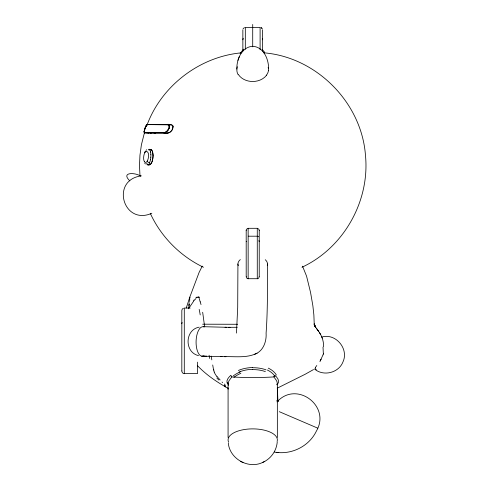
<?xml version="1.0" encoding="UTF-8"?>
<svg xmlns="http://www.w3.org/2000/svg" width="489" height="489" viewBox="0 0 489 489"><rect width="100%" height="100%" fill="white"/><g stroke="black" fill="none" stroke-linecap="round" stroke-linejoin="round"><path stroke-width="0.73" d="M237.929 263.993L237.703 307.367L236.474 333.088M267.495 263.993C267.465 287.049 267.746 310.136 266.095 333.15C266.701 341.695 263.088 351.615 254.262 354.427M228.076 437.478L228.088 383.187L229.066 380.625L231.841 376.909A24.633 1.296 0 0 0 273.828 376.891C275.411 379.189 278.235 381.854 277 384.88M144.182 131.694L145.233 127.721A4.792 1.192 -70.8 0 1 145.783 126.651A4.627 1.131 -70.4 0 1 147.44 124.585M202.238 266.132L199.09 272.452L189.763 297.214L189.665 301.591M189.487 298.602L189.487 299.623M236.835 68.546C236.725 59.035 241.945 46.901 252.715 46.272C263.479 46.901 268.699 59.035 268.589 68.546M236.884 69.077L236.89 70.373A29.945 14.89 6 0 0 238.174 74.707M268.534 70.373L268.54 69.077A30.012 14.688 -5.9 0 0 268.137 67.458M188.565 308.302L188.998 306.23M277.232 442.056C276.566 450.393 271.316 458.236 263.773 461.897M144.224 131.235L144.139 131.688L144.231 131.18M323.315 353.217L323.009 347.08M144.2 131.144L144.267 130.85M189.402 304.476L189.298 304.959M189.267 305.087L189.066 305.949M144.353 130.343L144.561 129.542M186.285 307.972L189.763 297.214M323.009 354.788L319.934 361.671M274.311 452.032C290.986 455.265 309.036 446.536 316.377 431.109C331.194 406.139 296.487 380.179 277.031 401.891M144.585 132.189L141.394 144.848L139.958 155.27L139.499 165.447L139.958 175.618M146.975 125.178C161.559 85.661 199.854 56.498 241.792 52.794M144.909 128.534L145.031 128.204M237.947 60.349L239.421 56.357M149.634 162.568L149.768 162.207A8.227 2.482 -85.4 0 0 150.288 160.435A7.983 2.39 -85.3 0 0 150.423 159.769M145.209 127.721L145.233 127.653A4.701 1.222 -71.2 0 1 147.482 124.567M145.349 127.421L145.533 127.048L145.288 127.586M145.514 127.036L145.771 126.572M172.428 129.292L173.033 126.419M243.033 28.924L244.414 27.543M145.728 126.627L146.462 125.435M145.826 126.413L146.156 125.887M145.936 126.217L146.113 125.905M240.081 53.503L243.504 49.157M188.937 308.119L193.558 301.303M146.15 125.844L146.559 125.257M146.523 125.349L147.33 124.603L149.707 124.646M266.621 75.153C263.889 78.802 259.445 80.856 254.995 81.376A11.345 6.406 0 0 1 250.435 81.37C245.796 80.85 241.144 78.619 238.473 74.683M194.39 300.283L195.997 298.492M276.963 384.574C280.668 381.781 277.465 377.655 274.977 375.356A2.463 1.852 -41.3 0 0 273.828 376.891M146.883 124.884L147.372 124.664M146.113 150.251L146.718 149.756M144.463 132.727L144.182 131.993L144.451 132.788L148.295 133.087L167.641 133.106C159.267 133.589 168.363 132.348 168.632 128.992C172.091 125.117 163.228 123.246 171.242 124.878L147.403 124.579L167.8 124.585M197.11 297.434L198.216 296.799A3.729 1.473 -66.5 0 1 198.858 297.239M313.516 369.574L305.179 374.25L277.208 388.193M183.381 308.223L182.226 309.164L181.822 310.515L181.822 370.925M228.308 443.132C229.757 459.202 249.09 469.629 263.302 462.123M262.397 462.57L264.8 461.384M301.957 267.263C343.688 247.874 370.032 201.034 365.466 155.313L365.466 155.27C361.548 102.531 316.377 56.987 263.632 52.794M257.092 353.15C247.104 358.315 235.441 356.34 224.628 356.677M151.834 213.265C123.106 226.022 110.208 179.842 141.388 175.863M149.622 149.389L151.15 149.481L152.397 151.327M147.965 164.897L147.158 164.805M149.646 149.377C152.042 148.656 152.751 152.03 152.947 153.778M199.182 327.159C184.714 329.672 184.243 352.441 198.558 355.625M322.532 336.793C336.224 333.504 348.895 349.042 343.015 361.811C338.798 372.918 323.315 376.762 314.409 368.902M237.232 327.288L228.754 327.318M150.08 124.646L153.534 124.646M155.068 124.646L167.721 124.646M144.536 132.69L164.163 132.69M146.816 132.806L147.207 132.806M150.539 132.806L151.566 132.806M144.499 132.794L164.231 132.819M150.429 133.106L151.003 133.106M154.066 133.106L155.679 133.106M190.16 308.052L184.286 308.052L184.286 373.608L197.501 373.608L197.501 362.123M237.678 324.274L204.292 324.201L202.672 312.257M225.05 327.275L230.099 327.337M205.429 356.255L206.774 356.267L201.81 356.194L225.973 356.695M220.68 356.609L222.024 356.628M226.395 327.294L203.228 326.695M202.623 324.195L204.738 324.25M144.53 132.672L144.206 132.213M276.206 452.307L278.791 452.545M279.28 411.671L317.771 428.162M140.63 176.168C135.856 172.495 120.288 171.743 129.836 180.881M203.467 267.263C180.233 256.163 160.991 236.737 150.27 213.314M243.027 462.57L240.625 461.384M228.21 388.327C216.963 382.209 206.175 374.819 197.324 365.509M261.01 27.543L262.391 28.924M257.996 236.352L258.657 236.786M278.4 401.683L276.872 400.613M261.45 27.775L261.847 28.093M147.947 164.579C152.427 166.168 153.051 157.709 153.039 155.129M147.898 164.53C149.273 165.991 151.046 164.09 151.547 162.751A8.411 3.191 -85.1 0 0 152.25 160.954A8.044 3.062 -85.2 0 0 152.446 160.288A7.702 2.94 -85.2 0 0 152.861 158.136A7.482 2.867 -85.2 0 0 152.923 157.678A7.317 2.812 -85.2 0 0 153.039 155.276L152.446 151.462M145.404 163.974L144.732 163.179M220.142 379.99L217.012 376.548M222.018 382.013L222.593 382.667M228.516 384.745C224.824 381.811 228.149 377.685 230.753 375.405A2.463 1.846 43.2 0 1 231.841 376.909M262.373 49.67L264.616 52.237M228.394 383.602L227.636 382.6M323.541 346.707C323.859 340.399 321.255 334.378 317.294 329.592L317.832 330.338L314.873 326.077L315.741 327.398L314.176 323.816L314.366 325.607M318.639 331.414L316.689 328.724M277.049 400.925L277.544 401.652M320.698 334.665L319.348 332.465M224.451 385.167L225.545 386.97L224.94 386.176M314.5 325.179L314.824 326.065L314.238 324.274L315.429 326.958L314.231 324.274L313.871 314.971L312.868 305.778L310.558 292.465L306.572 276.175L302.52 266.175M228.577 385.277L228.076 383.449M322.269 338.101L321.609 336.487M198.809 297.312L199.011 297.88M214.237 372.019L213.742 370.576M148.002 132.806L148.295 133.087L147.984 132.751M200.19 301.829L201.04 304.555M199.188 298.461L199.488 299.5A37.739 4.682 65.6 0 0 200.221 301.878M173.002 126.266C173.198 125.288 170.912 124.707 171.639 124.933C173.956 125.6 172.996 128.735 171.957 130.092A6.663 3.735 -65.7 0 1 167.666 133.032M213.504 369.647L212.721 364.99M204.757 326.835L204.292 324.201M211.835 359.886L211.126 356.071M277.917 401.341L277.379 387.74M152.978 154.09L153.033 155.044M150.899 154.469L150.905 154.976A7.451 2.188 -85.3 0 1 150.789 157.262M228.106 387.942L228.118 389.25M277.349 383.382L277.349 437.478M262.569 29.853L262.569 51.107M260.105 49.756L260.105 27.366L245.319 27.372L245.319 49.255M259.231 230.301L259.231 276.529M257.275 235.955L257.275 228.302L248.149 228.302L248.149 235.955M252.715 24.456L252.715 46.84M246.193 230.301L246.193 276.529M242.856 29.853L242.856 51.107M248.137 278.803A2.121 2.078 0 0 1 246.285 276.536M259.139 276.536A2.121 2.078 0 0 1 257.287 278.803M257.275 228.559A1.956 1.846 0 0 1 259.231 230.405M246.193 230.405A1.956 1.846 0 0 1 248.149 228.559M246.273 241.682A2.097 2.048 0 0 1 246.267 241.413M258.913 240.545A2.097 2.048 0 0 1 259.152 241.682M242.947 39.786A2.61 2.61 0 0 1 243.284 38.283M262.33 38.686A2.61 2.61 0 0 1 262.477 39.786M236.908 69.083A29.89 14.713 7.5 0 1 237.385 66.748M268.473 70.379A29.817 14.682 -7.5 0 1 266.487 75.141M172.513 129.359A6.559 3.747 -65.5 0 1 167.678 132.984M267.361 370.026A23.631 14.419 -1.9 0 1 275.007 376.628M233.962 377.337A23.79 11.113 -10.4 0 1 240.869 373.296M239.023 372.105A23.252 13.344 -1.1 0 1 252.727 369.336M252.734 369.617A23.044 13.423 -1 0 1 265.374 371.603M228.638 442.233A24.633 11.015 0 0 1 251.835 428.884A24.633 11.015 0 0 1 277.098 441.463M204.072 355.692A14.78 6.534 -88.4 0 1 196.077 342.147A14.78 6.534 -88.4 0 1 204.109 326.921M265.258 259.72A14.78 8.075 0 0 1 267.306 265.282M238.265 265.698A14.78 8.075 0 0 1 240.313 259.592M233.265 375.9A25.336 11.492 -11.2 0 1 240.454 371.774M268.284 368.131A25.385 15.342 -1.6 0 1 276.377 375.051M238.351 370.466A24.401 13.967 -1.2 0 1 252.703 367.545M252.703 367.728A24.309 14.212 -1 0 1 266.065 369.855M209.072 355.228A32.904 2.451 77.7 0 1 209.708 358.468M213.901 370.43A29.731 16.858 -60.6 0 1 213.681 369.495M216.982 376.573A40.349 26.632 -37.2 0 1 214.188 372.05M216.823 377.985A57.354 6.883 37.7 0 1 218.846 380.032M224.512 384.006A27.176 3.356 37.5 0 1 225.203 385.729M189.518 298.357A33.924 12.72 8.7 0 1 189.976 297.257M189.396 298.583A40.483 15.128 14.8 0 1 189.439 298.333M189.164 302.667A9.78 1.907 -73.4 0 1 188.968 304.684M188.418 304.849A18.521 5.214 -66.8 0 1 188.265 305.466M188.791 308.59A5.501 0.685 -65.7 0 1 188.662 308.791M193.283 300.937A75.599 54.261 71.9 0 1 194.139 299.922M195.893 297.795A22.408 11.302 -77.5 0 1 196.621 297.135M196.694 297.697A12.94 5.709 -71.6 0 1 197.11 297.33M199.047 297.006A23.747 4.108 86.9 0 1 199.237 297.556M199.176 309.39A25.721 6.143 84.1 0 1 200.203 314.928M323.486 353.235A11.247 7.793 -78.1 0 1 323.168 354.837M316.273 369.794A18.001 4.841 -67.1 0 1 315.429 367.893M321.126 359.201A18.258 0.336 -53.9 0 1 320.185 360.472M315.283 367.685A18.203 0.697 -58.8 0 1 315.662 366.927M316.139 366.548A18.295 0.715 -55 0 1 316.799 365.491M184.28 373.694A2.592 2.592 0 0 1 181.896 370.931M181.829 323.73A2.476 2.476 0 0 1 182.152 322.495M144.457 132.929A4.071 1.027 -70.9 0 1 145.257 127.678M144.597 132.867A3.955 0.947 -71 0 1 144.995 128.619A4.578 1.094 -71 0 1 145.337 127.763M145.991 151.077A2.463 1.736 29.1 0 0 144.83 152.69C146.376 149.31 149.151 153.088 148.491 155.386A5.049 1.974 -85.2 0 1 148.43 156.975A5.232 2.035 -85.2 0 1 148.393 157.287A5.367 2.084 -85.2 0 1 148.13 158.742A5.617 2.176 -85.2 0 1 148.008 159.206A5.966 2.304 -85.1 0 1 147.537 160.478L147.421 160.747A6.21 2.396 -85.1 0 1 147.287 160.991M144.83 152.702A6.216 2.421 -85.6 0 0 144.206 154.2A5.306 2.048 -85.5 0 0 143.766 159.756A5.465 2.103 -85.5 0 0 144.365 161.541M147.006 163.882A8.172 2.421 -84.2 0 1 146.816 163.35M147.207 164.402A8.38 2.329 -88.7 0 1 146.938 163.925M148.442 164.512A8.912 2.641 -84.6 0 1 148.026 164.836M148.821 164.659A8.93 2.732 -86.5 0 1 148.442 164.915M149.2 164.604A8.588 2.83 -89.4 0 1 148.839 164.86M149.512 163.332A7.738 1.944 -81.6 0 1 149.108 164.053M149.622 162.525A8.49 2.476 -84.6 0 1 149.481 162.874A2.463 1.724 26.8 0 1 147.25 161.052A6.455 2.488 -85.1 0 1 145.545 162.409A6.223 2.408 -85.1 0 1 144.353 161.566M150.453 159.817A7.757 2.347 -85.5 0 0 150.777 157.721A7.659 2.2 -85.3 0 0 150.771 157.256M150.673 152.562A7.427 2.103 -85.5 0 1 150.808 154.561M150.52 151.358A7.677 2.262 -85.2 0 1 150.722 152.458M150.172 150.6A7.903 2.207 -86.5 0 1 150.441 151.602M149.762 149.585A8.27 2.5 -84.4 0 1 150.215 150.416M149.194 149.426A8.545 2.433 -88.2 0 1 149.658 150.141M148.271 149.958A8.863 2.647 -81.2 0 1 149.218 149.212M167.189 124.622A6.253 3.588 -67.5 0 1 167.525 124.603M167.519 124.622A4.945 2.836 -67.3 0 1 169.127 125.508M169.121 125.52A3.221 1.852 -65.9 0 1 168.864 128.613M168.925 128.65A5.208 2.958 -66 0 1 166.615 131.565M166.627 131.651A7.127 3.943 -65.6 0 1 165.368 132.47A6.583 3.649 -65.9 0 1 163.986 132.819A5.77 3.197 -66.1 0 1 163.662 132.776M163.583 132.678A6.449 3.625 -66 0 0 166.718 131.358L168.937 128.222L168.956 125.459A3.93 2.286 -65.6 0 0 168.522 124.982M167.097 124.732A5.52 3.203 -66 0 1 168.534 124.964M257.275 236.199L248.149 236.199L248.149 278.712L257.275 278.712L257.275 236.199"/></g></svg>
